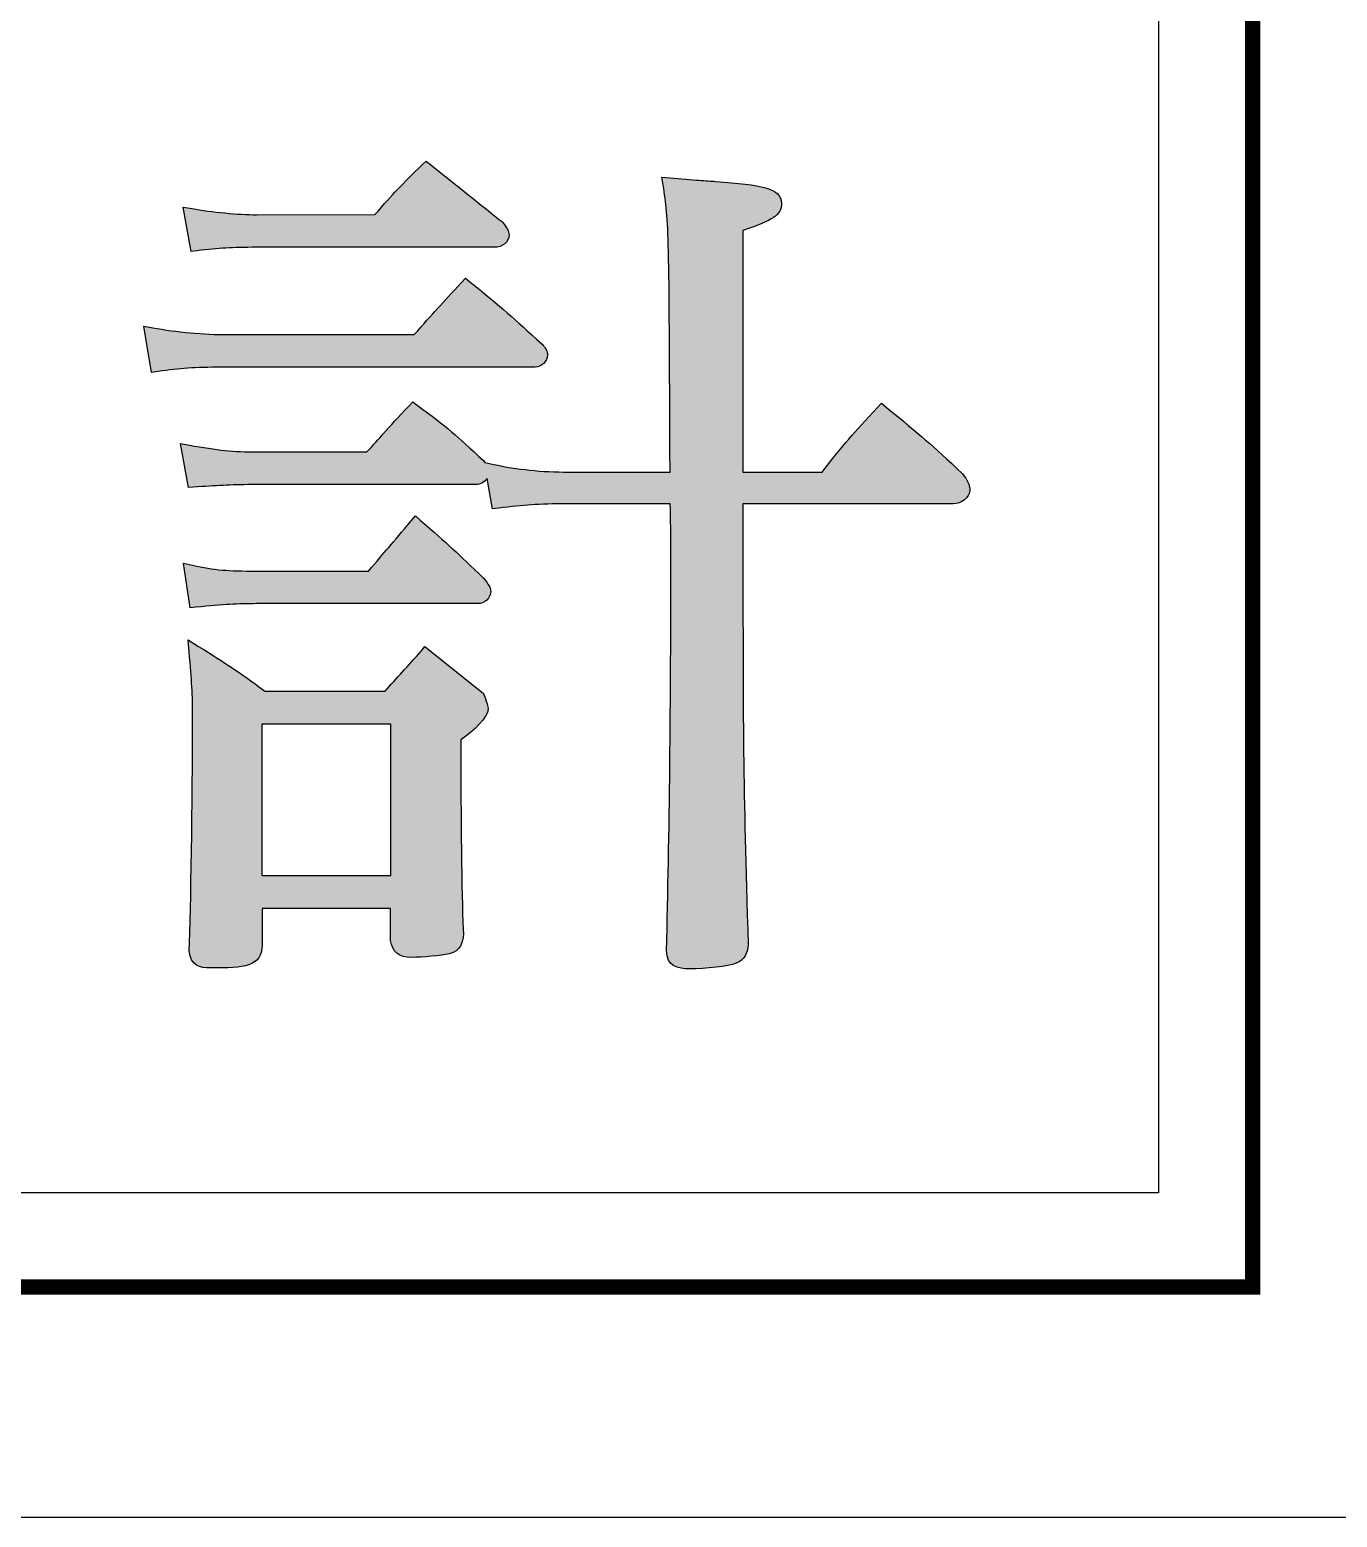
# Paper-space layout 'Layout1' of a CAD drawing. Extents: x -33 to 1767, y -6 to 331.
# Drawn here: x 807.7 to 825.15, y 13.88 to 33.74 of the extents above; entities that cross this region are included whole.
import ezdxf

# ---------------------------------------------------------------- set-up
doc = ezdxf.new("R2010")
doc.units = 0
doc.header["$LTSCALE"] = 10
doc.header["$MEASUREMENT"] = 0
for name, color, linetype in [('P图框', 9, 'Continuous'), ('图框', 7, 'Continuous'), ('平面家具(活动)', 134, 'Continuous')]:
    doc.layers.add(name, color=color, linetype=linetype)
doc.styles.add('PDC DIM', font='PMingLiU-ExtB.ttf', dxfattribs={"width": 0.8})

# ---------------------------------------------------------------- blocks, each defined once
blk = doc.blocks.new('A$C2F647F21')
at = {"layer": 'P图框', "lineweight": -3}
h = blk.add_hatch(color=256, dxfattribs=at)
edge = h.paths.add_edge_path()
edge.add_spline(control_points=[(426.904, 37.299), (426.697, 37.464), (426.562, 37.573), (426.426, 37.682)], knot_values=[13, 13, 13, 13, 14, 14, 14, 14], degree=3, periodic=0)
edge.add_spline(control_points=[(426.426, 37.682), (426.426, 37.682), (426.295, 37.788), (426.163, 37.893)], knot_values=[0, 0, 0, 0, 0.5, 0.5, 0.5, 0.5], degree=3, periodic=0)
edge.add_spline(control_points=[(426.163, 37.893), (426.032, 37.999), (425.9, 38.104), (425.9, 38.104)], knot_values=[0.5, 0.5, 0.5, 0.5, 1, 1, 1, 1], degree=3, periodic=0)
edge.add_spline(control_points=[(425.9, 38.104), (425.9, 38.104), (425.847, 38.054), (425.847, 38.054)], knot_values=[1.00001, 1.00001, 1.00001, 1.00001, 2, 2, 2, 2], degree=3, periodic=0)
edge.add_spline(control_points=[(425.847, 38.054), (425.562, 37.78), (425.474, 37.681), (425.214, 37.388), (425.214, 37.388), (423.637, 37.387), (423.637, 37.387)], knot_values=[2, 2, 2, 2, 3, 3, 3, 4, 4, 4, 4], degree=3, periodic=0)
edge.add_spline(control_points=[(423.637, 37.387), (423.398, 37.387), (423.028, 37.422), (422.776, 37.468)], knot_values=[4, 4, 4, 4, 5, 5, 5, 5], degree=3, periodic=0)
edge.add_spline(control_points=[(422.776, 37.468), (422.776, 37.468), (422.658, 37.489), (422.658, 37.489)], knot_values=[5.00001, 5.00001, 5.00001, 5.00001, 5.99999, 5.99999, 5.99999, 5.99999], degree=3, periodic=0)
edge.add_spline(control_points=[(422.658, 37.489), (422.658, 37.489), (422.658, 37.489), (422.658, 37.489), (422.658, 37.489), (422.684, 37.341), (422.71, 37.193)], knot_values=[5.99999, 5.99999, 5.99999, 5.99999, 6, 6, 6, 6.5, 6.5, 6.5, 6.5], degree=3, periodic=0)
edge.add_spline(control_points=[(422.71, 37.193), (422.736, 37.045), (422.763, 36.897), (422.763, 36.897)], knot_values=[6.5, 6.5, 6.5, 6.5, 7, 7, 7, 7], degree=3, periodic=0)
edge.add_spline(control_points=[(422.763, 36.897), (422.763, 36.897), (422.84, 36.906), (422.84, 36.906)], knot_values=[7.00001, 7.00001, 7.00001, 7.00001, 8, 8, 8, 8], degree=3, periodic=0)
edge.add_spline(control_points=[(422.84, 36.906), (423.146, 36.941), (423.296, 36.952), (423.637, 36.952), (423.637, 36.952), (426.805, 36.952), (426.805, 36.952)], knot_values=[8, 8, 8, 8, 9, 9, 9, 10, 10, 10, 10], degree=3, periodic=0)
edge.add_spline(control_points=[(426.805, 36.952), (426.921, 36.952), (427.005, 37.021), (427.005, 37.117)], knot_values=[10, 10, 10, 10, 11, 11, 11, 11], degree=3, periodic=0)
edge.add_spline(control_points=[(427.005, 37.117), (427.005, 37.167), (426.977, 37.211), (426.917, 37.286)], knot_values=[11, 11, 11, 11, 12, 12, 12, 12], degree=3, periodic=0)
edge.add_spline(control_points=[(426.917, 37.286), (426.917, 37.286), (426.904, 37.299), (426.904, 37.299)], knot_values=[12.00001, 12.00001, 12.00001, 12.00001, 13, 13, 13, 13], degree=3, periodic=0)
edge = h.paths.add_edge_path()
edge.add_spline(control_points=[(427.446, 35.659), (427.053, 36.017), (426.921, 36.137), (426.483, 36.492)], knot_values=[2, 2, 2, 2, 3, 3, 3, 3], degree=3, periodic=0)
edge.add_spline(control_points=[(426.483, 36.492), (426.483, 36.492), (426.423, 36.541), (426.423, 36.541)], knot_values=[3.00001, 3.00001, 3.00001, 3.00001, 3.99999, 3.99999, 3.99999, 3.99999], degree=3, periodic=0)
edge.add_spline(control_points=[(426.423, 36.541), (426.423, 36.541), (426.423, 36.541), (426.423, 36.541), (426.423, 36.541), (426.37, 36.484), (426.37, 36.484)], knot_values=[3.99999, 3.99999, 3.99999, 3.99999, 4, 4, 4, 5, 5, 5, 5], degree=3, periodic=0)
edge.add_spline(control_points=[(426.37, 36.484), (426.097, 36.189), (426.001, 36.08), (425.739, 35.786), (425.739, 35.786), (423.252, 35.786), (423.252, 35.786)], knot_values=[5, 5, 5, 5, 6, 6, 6, 7, 7, 7, 7], degree=3, periodic=0)
edge.add_spline(control_points=[(423.252, 35.786), (422.932, 35.786), (422.566, 35.819), (422.25, 35.878)], knot_values=[7, 7, 7, 7, 8, 8, 8, 8], degree=3, periodic=0)
edge.add_spline(control_points=[(422.25, 35.878), (422.25, 35.878), (422.133, 35.899), (422.133, 35.899)], knot_values=[8.00001, 8.00001, 8.00001, 8.00001, 8.99999, 8.99999, 8.99999, 8.99999], degree=3, periodic=0)
edge.add_spline(control_points=[(422.133, 35.899), (422.133, 35.899), (422.133, 35.899), (422.133, 35.899), (422.133, 35.899), (422.159, 35.745), (422.185, 35.59)], knot_values=[8.99999, 8.99999, 8.99999, 8.99999, 9, 9, 9, 9.5, 9.5, 9.5, 9.5], degree=3, periodic=0)
edge.add_spline(control_points=[(422.185, 35.59), (422.21, 35.436), (422.236, 35.282), (422.236, 35.282)], knot_values=[9.5, 9.5, 9.5, 9.5, 10, 10, 10, 10], degree=3, periodic=0)
edge.add_spline(control_points=[(422.236, 35.282), (422.236, 35.282), (422.317, 35.293), (422.317, 35.293)], knot_values=[10.00001, 10.00001, 10.00001, 10.00001, 11, 11, 11, 11], degree=3, periodic=0)
edge.add_spline(control_points=[(422.317, 35.293), (422.634, 35.338), (422.779, 35.351), (423.193, 35.351), (423.193, 35.351), (424.234, 35.351), (425.274, 35.351)], knot_values=[11, 11, 11, 11, 12, 12, 12, 12.5, 12.5, 12.5, 12.5], degree=3, periodic=0)
edge.add_spline(control_points=[(425.274, 35.351), (426.314, 35.351), (427.354, 35.351), (427.354, 35.351)], knot_values=[12.5, 12.5, 12.5, 12.5, 13, 13, 13, 13], degree=3, periodic=0)
edge.add_spline(control_points=[(427.354, 35.351), (427.436, 35.351), (427.519, 35.434), (427.519, 35.516)], knot_values=[0, 0, 0, 0, 1, 1, 1, 1], degree=3, periodic=0)
edge.add_spline(control_points=[(427.519, 35.516), (427.519, 35.558), (427.491, 35.613), (427.446, 35.659)], knot_values=[1, 1, 1, 1, 2, 2, 2, 2], degree=3, periodic=0)
edge = h.paths.add_edge_path()
edge.add_spline(control_points=[(433.153, 33.716), (433.153, 33.774), (433.12, 33.851), (433.057, 33.928)], knot_values=[42, 42, 42, 42, 43, 43, 43, 43], degree=3, periodic=0)
edge.add_spline(control_points=[(433.057, 33.928), (432.639, 34.323), (432.5, 34.439), (432.036, 34.82)], knot_values=[0, 0, 0, 0, 1, 1, 1, 1], degree=3, periodic=0)
edge.add_spline(control_points=[(432.036, 34.82), (432.036, 34.82), (431.975, 34.87), (431.975, 34.87)], knot_values=[1.00001, 1.00001, 1.00001, 1.00001, 1.99999, 1.99999, 1.99999, 1.99999], degree=3, periodic=0)
edge.add_spline(control_points=[(431.975, 34.87), (431.975, 34.87), (431.975, 34.87), (431.975, 34.87), (431.975, 34.87), (431.922, 34.813), (431.922, 34.813)], knot_values=[1.99999, 1.99999, 1.99999, 1.99999, 2, 2, 2, 3, 3, 3, 3], degree=3, periodic=0)
edge.add_spline(control_points=[(431.922, 34.813), (431.591, 34.459), (431.475, 34.333), (431.182, 33.951), (431.182, 33.951), (430.918, 33.951), (430.654, 33.951)], knot_values=[3, 3, 3, 3, 4, 4, 4, 4.5, 4.5, 4.5, 4.5], degree=3, periodic=0)
edge.add_spline(control_points=[(430.654, 33.951), (430.39, 33.951), (430.126, 33.951), (430.126, 33.951), (430.126, 33.951), (430.126, 37.175), (430.126, 37.175)], knot_values=[4.5, 4.5, 4.5, 4.5, 5, 5, 5, 6, 6, 6, 6], degree=3, periodic=0)
edge.add_spline(control_points=[(430.126, 37.175), (430.532, 37.322), (430.64, 37.374), (430.64, 37.538)], knot_values=[6, 6, 6, 6, 7, 7, 7, 7], degree=3, periodic=0)
edge.add_spline(control_points=[(430.64, 37.538), (430.64, 37.743), (430.371, 37.785), (429.758, 37.831)], knot_values=[7, 7, 7, 7, 8, 8, 8, 8], degree=3, periodic=0)
edge.add_spline(control_points=[(429.758, 37.831), (429.702, 37.836), (429.629, 37.841), (429.543, 37.847)], knot_values=[8, 8, 8, 8, 9, 9, 9, 9], degree=3, periodic=0)
edge.add_spline(control_points=[(429.543, 37.847), (429.433, 37.855), (429.301, 37.865), (429.15, 37.878)], knot_values=[9, 9, 9, 9, 10, 10, 10, 10], degree=3, periodic=0)
edge.add_spline(control_points=[(429.15, 37.878), (429.15, 37.878), (429.043, 37.887), (429.043, 37.887)], knot_values=[10.00001, 10.00001, 10.00001, 10.00001, 10.99999, 10.99999, 10.99999, 10.99999], degree=3, periodic=0)
edge.add_spline(control_points=[(429.043, 37.887), (429.043, 37.887), (429.043, 37.887), (429.043, 37.887), (429.043, 37.887), (429.061, 37.782), (429.061, 37.782)], knot_values=[10.99999, 10.99999, 10.99999, 10.99999, 11, 11, 11, 12, 12, 12, 12], degree=3, periodic=0)
edge.add_spline(control_points=[(429.061, 37.782), (429.141, 37.29), (429.141, 37.162), (429.153, 33.951), (429.153, 33.951), (427.799, 33.951), (427.799, 33.951)], knot_values=[12, 12, 12, 12, 13, 13, 13, 14, 14, 14, 14], degree=3, periodic=0)
edge.add_spline(control_points=[(427.799, 33.951), (427.449, 33.951), (427.103, 33.986), (426.8, 34.054)], knot_values=[14, 14, 14, 14, 15, 15, 15, 15], degree=3, periodic=0)
edge.add_spline(control_points=[(426.8, 34.054), (426.8, 34.054), (426.684, 34.08), (426.684, 34.08)], knot_values=[15.00001, 15.00001, 15.00001, 15.00001, 16, 16, 16, 16], degree=3, periodic=0)
edge.add_spline(control_points=[(426.684, 34.08), (426.678, 34.088), (426.671, 34.096), (426.663, 34.104)], knot_values=[16, 16, 16, 16, 17, 17, 17, 17], degree=3, periodic=0)
edge.add_spline(control_points=[(426.663, 34.104), (426.304, 34.439), (426.183, 34.549), (425.779, 34.846)], knot_values=[17, 17, 17, 17, 18, 18, 18, 18], degree=3, periodic=0)
edge.add_spline(control_points=[(425.779, 34.846), (425.779, 34.846), (425.72, 34.89), (425.72, 34.89)], knot_values=[18.00001, 18.00001, 18.00001, 18.00001, 18.99999, 18.99999, 18.99999, 18.99999], degree=3, periodic=0)
edge.add_spline(control_points=[(425.72, 34.89), (425.72, 34.89), (425.72, 34.89), (425.72, 34.89), (425.72, 34.89), (425.67, 34.837), (425.67, 34.837)], knot_values=[18.99999, 18.99999, 18.99999, 18.99999, 19, 19, 19, 20, 20, 20, 20], degree=3, periodic=0)
edge.add_spline(control_points=[(425.67, 34.837), (425.515, 34.675), (425.428, 34.577), (425.327, 34.463)], knot_values=[20, 20, 20, 20, 21, 21, 21, 21], degree=3, periodic=0)
edge.add_spline(control_points=[(425.327, 34.463), (425.266, 34.394), (425.199, 34.319), (425.109, 34.22), (425.109, 34.22), (423.637, 34.22), (423.637, 34.22)], knot_values=[21, 21, 21, 21, 22, 22, 22, 23, 23, 23, 23], degree=3, periodic=0)
edge.add_spline(control_points=[(423.637, 34.22), (423.334, 34.22), (423.108, 34.243), (422.741, 34.312)], knot_values=[23, 23, 23, 23, 24, 24, 24, 24], degree=3, periodic=0)
edge.add_spline(control_points=[(422.741, 34.312), (422.741, 34.312), (422.623, 34.334), (422.623, 34.334)], knot_values=[24.00001, 24.00001, 24.00001, 24.00001, 24.99999, 24.99999, 24.99999, 24.99999], degree=3, periodic=0)
edge.add_spline(control_points=[(422.623, 34.334), (422.623, 34.334), (422.623, 34.334), (422.623, 34.334), (422.623, 34.334), (422.649, 34.187), (422.675, 34.039)], knot_values=[24.99999, 24.99999, 24.99999, 24.99999, 25, 25, 25, 25.5, 25.5, 25.5, 25.5], degree=3, periodic=0)
edge.add_spline(control_points=[(422.675, 34.039), (422.701, 33.892), (422.727, 33.744), (422.727, 33.744)], knot_values=[25.5, 25.5, 25.5, 25.5, 26, 26, 26, 26], degree=3, periodic=0)
edge.add_spline(control_points=[(422.727, 33.744), (422.727, 33.744), (422.848, 33.753), (422.848, 33.753)], knot_values=[26.00001, 26.00001, 26.00001, 26.00001, 27, 27, 27, 27], degree=3, periodic=0)
edge.add_spline(control_points=[(422.848, 33.753), (423.153, 33.774), (423.306, 33.784), (423.637, 33.784), (423.637, 33.784), (426.56, 33.784), (426.56, 33.784)], knot_values=[27, 27, 27, 27, 28, 28, 28, 29, 29, 29, 29], degree=3, periodic=0)
edge.add_spline(control_points=[(426.56, 33.784), (426.625, 33.784), (426.684, 33.819), (426.715, 33.867), (426.715, 33.867), (426.732, 33.765), (426.749, 33.663)], knot_values=[29, 29, 29, 29, 30, 30, 30, 30.5, 30.5, 30.5, 30.5], degree=3, periodic=0)
edge.add_spline(control_points=[(426.749, 33.663), (426.766, 33.561), (426.783, 33.459), (426.783, 33.459)], knot_values=[30.5, 30.5, 30.5, 30.5, 31, 31, 31, 31], degree=3, periodic=0)
edge.add_spline(control_points=[(426.783, 33.459), (426.783, 33.459), (426.862, 33.469), (426.862, 33.469)], knot_values=[31.00001, 31.00001, 31.00001, 31.00001, 32, 32, 32, 32], degree=3, periodic=0)
edge.add_spline(control_points=[(426.862, 33.469), (427.22, 33.515), (427.368, 33.527), (427.799, 33.527), (427.799, 33.527), (429.156, 33.527), (429.156, 33.527)], knot_values=[32, 32, 32, 32, 33, 33, 33, 34, 34, 34, 34], degree=3, periodic=0)
edge.add_spline(control_points=[(429.156, 33.527), (429.162, 33.329), (429.165, 33.102), (429.165, 32.851)], knot_values=[34, 34, 34, 34, 35, 35, 35, 35], degree=3, periodic=0)
edge.add_spline(control_points=[(429.165, 32.851), (429.165, 30.899), (429.145, 29.073), (429.106, 27.567)], knot_values=[35, 35, 35, 35, 36, 36, 36, 36], degree=3, periodic=0)
edge.add_spline(control_points=[(429.106, 27.567), (429.106, 27.35), (429.261, 27.321), (429.412, 27.321)], knot_values=[36, 36, 36, 36, 37, 37, 37, 37], degree=3, periodic=0)
edge.add_spline(control_points=[(429.412, 27.321), (429.624, 27.321), (429.938, 27.353), (430.034, 27.395)], knot_values=[37, 37, 37, 37, 38, 38, 38, 38], degree=3, periodic=0)
edge.add_spline(control_points=[(430.034, 27.395), (430.155, 27.436), (430.183, 27.531), (430.196, 27.64)], knot_values=[38, 38, 38, 38, 39, 39, 39, 39], degree=3, periodic=0)
edge.add_spline(control_points=[(430.196, 27.64), (430.127, 29.887), (430.126, 30.32), (430.126, 33.527), (430.126, 33.527), (432.93, 33.527), (432.93, 33.527)], knot_values=[39, 39, 39, 39, 40, 40, 40, 41, 41, 41, 41], degree=3, periodic=0)
edge.add_spline(control_points=[(432.93, 33.527), (433.038, 33.527), (433.153, 33.603), (433.153, 33.716)], knot_values=[41, 41, 41, 41, 42, 42, 42, 42], degree=3, periodic=0)
edge = h.paths.add_edge_path(flags=17)
edge.add_spline(control_points=[(426.664, 32.536), (426.313, 32.875), (426.199, 32.979), (425.819, 33.311)], knot_values=[13, 13, 13, 13, 14, 14, 14, 14], degree=3, periodic=0)
edge.add_spline(control_points=[(425.819, 33.311), (425.819, 33.311), (425.756, 33.366), (425.756, 33.366)], knot_values=[0.00001, 0.00001, 0.00001, 0.00001, 0.99999, 0.99999, 0.99999, 0.99999], degree=3, periodic=0)
edge.add_spline(control_points=[(425.756, 33.366), (425.756, 33.366), (425.756, 33.366), (425.756, 33.366), (425.756, 33.366), (425.701, 33.302), (425.701, 33.302)], knot_values=[0.99999, 0.99999, 0.99999, 0.99999, 1, 1, 1, 2, 2, 2, 2], degree=3, periodic=0)
edge.add_spline(control_points=[(425.701, 33.302), (425.571, 33.147), (425.485, 33.047), (425.399, 32.946)], knot_values=[2, 2, 2, 2, 3, 3, 3, 3], degree=3, periodic=0)
edge.add_spline(control_points=[(425.399, 32.946), (425.321, 32.855), (425.243, 32.763), (425.13, 32.63), (425.13, 32.63), (423.637, 32.63), (423.637, 32.63)], knot_values=[3, 3, 3, 3, 4, 4, 4, 5, 5, 5, 5], degree=3, periodic=0)
edge.add_spline(control_points=[(423.637, 32.63), (423.253, 32.63), (423.075, 32.641), (422.779, 32.71)], knot_values=[5, 5, 5, 5, 6, 6, 6, 6], degree=3, periodic=0)
edge.add_spline(control_points=[(422.779, 32.71), (422.779, 32.71), (422.661, 32.737), (422.661, 32.737)], knot_values=[6.00001, 6.00001, 6.00001, 6.00001, 6.99999, 6.99999, 6.99999, 6.99999], degree=3, periodic=0)
edge.add_spline(control_points=[(422.661, 32.737), (422.661, 32.737), (422.661, 32.737), (422.661, 32.737), (422.661, 32.737), (422.683, 32.588), (422.705, 32.439)], knot_values=[6.99999, 6.99999, 6.99999, 6.99999, 7, 7, 7, 7.5, 7.5, 7.5, 7.5], degree=3, periodic=0)
edge.add_spline(control_points=[(422.705, 32.439), (422.727, 32.29), (422.748, 32.141), (422.748, 32.141)], knot_values=[7.5, 7.5, 7.5, 7.5, 8, 8, 8, 8], degree=3, periodic=0)
edge.add_spline(control_points=[(422.748, 32.141), (422.748, 32.141), (422.827, 32.148), (422.827, 32.148)], knot_values=[8.00001, 8.00001, 8.00001, 8.00001, 9, 9, 9, 9], degree=3, periodic=0)
edge.add_spline(control_points=[(422.827, 32.148), (423.199, 32.184), (423.381, 32.195), (423.637, 32.195), (423.637, 32.195), (426.583, 32.195), (426.583, 32.195)], knot_values=[9, 9, 9, 9, 10, 10, 10, 11, 11, 11, 11], degree=3, periodic=0)
edge.add_spline(control_points=[(426.583, 32.195), (426.679, 32.195), (426.76, 32.27), (426.76, 32.36)], knot_values=[11, 11, 11, 11, 12, 12, 12, 12], degree=3, periodic=0)
edge.add_spline(control_points=[(426.76, 32.36), (426.76, 32.409), (426.731, 32.454), (426.664, 32.536)], knot_values=[12, 12, 12, 12, 13, 13, 13, 13], degree=3, periodic=0)
edge = h.paths.add_edge_path(flags=17)
edge.add_spline(control_points=[(426.362, 30.377), (426.535, 30.501), (426.725, 30.667), (426.725, 30.793)], knot_values=[22, 22, 22, 22, 23, 23, 23, 23], degree=3, periodic=0)
edge.add_spline(control_points=[(426.725, 30.793), (426.725, 30.825), (426.715, 30.852), (426.705, 30.878)], knot_values=[23, 23, 23, 23, 24, 24, 24, 24], degree=3, periodic=0)
edge.add_spline(control_points=[(426.699, 30.895), (426.697, 30.91), (426.691, 30.924), (426.685, 30.94)], knot_values=[0, 0, 0, 0, 1, 1, 1, 1], degree=3, periodic=0)
edge.add_spline(control_points=[(426.685, 30.94), (426.685, 30.94), (426.666, 30.995), (426.666, 30.995)], knot_values=[1.00001, 1.00001, 1.00001, 1.00001, 1.99999, 1.99999, 1.99999, 1.99999], degree=3, periodic=0)
edge.add_spline(control_points=[(426.666, 30.995), (426.666, 30.995), (426.666, 30.995), (426.666, 30.995), (426.666, 30.995), (426.47, 31.152), (426.274, 31.308)], knot_values=[1.99999, 1.99999, 1.99999, 1.99999, 2, 2, 2, 2.5, 2.5, 2.5, 2.5], degree=3, periodic=0)
edge.add_spline(control_points=[(426.274, 31.308), (426.079, 31.465), (425.883, 31.621), (425.883, 31.621)], knot_values=[2.5, 2.5, 2.5, 2.5, 3, 3, 3, 3], degree=3, periodic=0)
edge.add_spline(control_points=[(425.883, 31.621), (425.883, 31.621), (425.831, 31.561), (425.831, 31.561)], knot_values=[3.00001, 3.00001, 3.00001, 3.00001, 4, 4, 4, 4], degree=3, periodic=0)
edge.add_spline(control_points=[(425.831, 31.561), (425.749, 31.468), (425.665, 31.375), (425.58, 31.282)], knot_values=[4, 4, 4, 4, 5, 5, 5, 5], degree=3, periodic=0)
edge.add_spline(control_points=[(425.58, 31.282), (425.504, 31.197), (425.427, 31.113), (425.353, 31.029), (425.353, 31.029), (423.746, 31.029), (423.746, 31.029)], knot_values=[5, 5, 5, 5, 6, 6, 6, 7, 7, 7, 7], degree=3, periodic=0)
edge.add_spline(control_points=[(423.746, 31.029), (423.371, 31.301), (423.248, 31.386), (422.863, 31.624)], knot_values=[7, 7, 7, 7, 8, 8, 8, 8], degree=3, periodic=0)
edge.add_spline(control_points=[(422.863, 31.624), (422.863, 31.624), (422.722, 31.711), (422.722, 31.711)], knot_values=[8.00001, 8.00001, 8.00001, 8.00001, 8.99999, 8.99999, 8.99999, 8.99999], degree=3, periodic=0)
edge.add_spline(control_points=[(422.722, 31.711), (422.722, 31.711), (422.736, 31.546), (422.736, 31.546)], knot_values=[9.00001, 9.00001, 9.00001, 9.00001, 10, 10, 10, 10], degree=3, periodic=0)
edge.add_spline(control_points=[(422.736, 31.546), (422.771, 31.155), (422.783, 31.002), (422.783, 30.665)], knot_values=[10, 10, 10, 10, 11, 11, 11, 11], degree=3, periodic=0)
edge.add_spline(control_points=[(422.783, 30.665), (422.783, 29.529), (422.758, 28.123), (422.736, 27.559)], knot_values=[11, 11, 11, 11, 12, 12, 12, 12], degree=3, periodic=0)
edge.add_spline(control_points=[(422.736, 27.559), (422.756, 27.36), (422.884, 27.332), (423.018, 27.332)], knot_values=[12, 12, 12, 12, 13, 13, 13, 13], degree=3, periodic=0)
edge.add_spline(control_points=[(423.018, 27.332), (423.472, 27.332), (423.709, 27.346), (423.709, 27.637), (423.709, 27.637), (423.709, 27.76), (423.709, 27.882)], knot_values=[13, 13, 13, 13, 14, 14, 14, 14.5, 14.5, 14.5, 14.5], degree=3, periodic=0)
edge.add_spline(control_points=[(423.709, 27.882), (423.709, 28.005), (423.709, 28.127), (423.709, 28.127), (423.709, 28.127), (424.138, 28.127), (424.567, 28.127)], knot_values=[14.5, 14.5, 14.5, 14.5, 15, 15, 15, 15.5, 15.5, 15.5, 15.5], degree=3, periodic=0)
edge.add_spline(control_points=[(424.567, 28.127), (424.996, 28.127), (425.425, 28.127), (425.425, 28.127), (425.425, 28.127), (425.425, 27.698), (425.425, 27.698)], knot_values=[15.5, 15.5, 15.5, 15.5, 16, 16, 16, 17, 17, 17, 17], degree=3, periodic=0)
edge.add_spline(control_points=[(425.425, 27.698), (425.442, 27.549), (425.536, 27.473), (425.706, 27.473)], knot_values=[17, 17, 17, 17, 18, 18, 18, 18], degree=3, periodic=0)
edge.add_spline(control_points=[(425.706, 27.473), (425.842, 27.473), (426.1, 27.495), (426.205, 27.522)], knot_values=[18, 18, 18, 18, 19, 19, 19, 19], degree=3, periodic=0)
edge.add_spline(control_points=[(426.205, 27.522), (426.361, 27.56), (426.386, 27.669), (426.397, 27.783)], knot_values=[19, 19, 19, 19, 20, 20, 20, 20], degree=3, periodic=0)
edge.add_spline(control_points=[(426.397, 27.783), (426.374, 28.138), (426.362, 29.213), (426.362, 30.092)], knot_values=[20, 20, 20, 20, 21, 21, 21, 21], degree=3, periodic=0)
edge.add_spline(control_points=[(426.362, 30.092), (426.362, 30.092), (426.362, 30.377), (426.362, 30.377)], knot_values=[21.00001, 21.00001, 21.00001, 21.00001, 22, 22, 22, 22], degree=3, periodic=0)
h.paths.add_polyline_path([(425.424, 30.593), (425.424, 28.562), (423.709, 28.562), (423.709, 30.593)], flags=16)
for points in [[(436.927, 23.073), (403.902, 23.073), (403.902, 56.098), (436.927, 56.098), (436.927, 23.073)], [(435.669, 24.331), (405.159, 24.331), (405.159, 54.84), (435.669, 54.84), (435.669, 24.331)], [(425.424, 30.593), (425.424, 28.562), (423.709, 28.562), (423.709, 30.593), (425.424, 30.593)]]:
    blk.add_lwpolyline(points, dxfattribs=at)
for points, knots in [([(426.426, 37.682), (426.426, 37.682), (425.9, 38.104), (425.9, 38.104), (425.9, 38.104), (425.847, 38.054), (425.847, 38.054), (425.562, 37.78), (425.474, 37.681), (425.214, 37.388), (425.214, 37.388), (423.637, 37.387), (423.637, 37.387), (423.398, 37.387), (423.028, 37.422), (422.776, 37.468), (422.776, 37.468), (422.658, 37.489), (422.658, 37.489), (422.658, 37.489), (422.763, 36.897), (422.763, 36.897), (422.763, 36.897), (422.84, 36.906), (422.84, 36.906), (423.146, 36.941), (423.296, 36.952), (423.637, 36.952), (423.637, 36.952), (426.805, 36.952), (426.805, 36.952), (426.921, 36.952), (427.005, 37.021), (427.005, 37.117), (427.005, 37.167), (426.977, 37.211), (426.917, 37.286), (426.917, 37.286), (426.904, 37.299), (426.904, 37.299), (426.697, 37.464), (426.562, 37.573), (426.426, 37.682)], [0, 0, 0, 0, 1, 1, 1, 2, 2, 2, 3, 3, 3, 4, 4, 4, 5, 5, 5, 6, 6, 6, 7, 7, 7, 8, 8, 8, 9, 9, 9, 10, 10, 10, 11, 11, 11, 12, 12, 12, 13, 13, 13, 14, 14, 14, 14]), ([(433.057, 33.928), (432.639, 34.323), (432.5, 34.439), (432.036, 34.82), (432.036, 34.82), (431.975, 34.87), (431.975, 34.87), (431.975, 34.87), (431.922, 34.813), (431.922, 34.813), (431.591, 34.459), (431.475, 34.333), (431.182, 33.951), (431.182, 33.951), (430.126, 33.951), (430.126, 33.951), (430.126, 33.951), (430.126, 37.175), (430.126, 37.175), (430.532, 37.322), (430.64, 37.374), (430.64, 37.538), (430.64, 37.743), (430.371, 37.785), (429.758, 37.831), (429.702, 37.836), (429.629, 37.841), (429.543, 37.847), (429.433, 37.855), (429.301, 37.865), (429.15, 37.878), (429.15, 37.878), (429.043, 37.887), (429.043, 37.887), (429.043, 37.887), (429.061, 37.782), (429.061, 37.782), (429.141, 37.29), (429.141, 37.162), (429.153, 33.951), (429.153, 33.951), (427.799, 33.951), (427.799, 33.951), (427.449, 33.951), (427.103, 33.986), (426.8, 34.054), (426.8, 34.054), (426.684, 34.08), (426.684, 34.08), (426.678, 34.088), (426.671, 34.096), (426.663, 34.104), (426.304, 34.439), (426.183, 34.549), (425.779, 34.846), (425.779, 34.846), (425.72, 34.89), (425.72, 34.89), (425.72, 34.89), (425.67, 34.837), (425.67, 34.837), (425.515, 34.675), (425.428, 34.577), (425.327, 34.463), (425.266, 34.394), (425.199, 34.319), (425.109, 34.22), (425.109, 34.22), (423.637, 34.22), (423.637, 34.22), (423.334, 34.22), (423.108, 34.243), (422.741, 34.312), (422.741, 34.312), (422.623, 34.334), (422.623, 34.334), (422.623, 34.334), (422.727, 33.744), (422.727, 33.744), (422.727, 33.744), (422.848, 33.753), (422.848, 33.753), (423.153, 33.774), (423.306, 33.784), (423.637, 33.784), (423.637, 33.784), (426.56, 33.784), (426.56, 33.784), (426.625, 33.784), (426.684, 33.819), (426.715, 33.867), (426.715, 33.867), (426.783, 33.459), (426.783, 33.459), (426.783, 33.459), (426.862, 33.469), (426.862, 33.469), (427.22, 33.515), (427.368, 33.527), (427.799, 33.527), (427.799, 33.527), (429.156, 33.527), (429.156, 33.527), (429.162, 33.329), (429.165, 33.102), (429.165, 32.851), (429.165, 30.899), (429.145, 29.073), (429.106, 27.567), (429.106, 27.35), (429.261, 27.321), (429.412, 27.321), (429.624, 27.321), (429.938, 27.353), (430.034, 27.395), (430.155, 27.436), (430.183, 27.531), (430.196, 27.64), (430.127, 29.887), (430.126, 30.32), (430.126, 33.527), (430.126, 33.527), (432.93, 33.527), (432.93, 33.527), (433.038, 33.527), (433.153, 33.603), (433.153, 33.716), (433.153, 33.774), (433.12, 33.851), (433.057, 33.928)], [0, 0, 0, 0, 1, 1, 1, 2, 2, 2, 3, 3, 3, 4, 4, 4, 5, 5, 5, 6, 6, 6, 7, 7, 7, 8, 8, 8, 9, 9, 9, 10, 10, 10, 11, 11, 11, 12, 12, 12, 13, 13, 13, 14, 14, 14, 15, 15, 15, 16, 16, 16, 17, 17, 17, 18, 18, 18, 19, 19, 19, 20, 20, 20, 21, 21, 21, 22, 22, 22, 23, 23, 23, 24, 24, 24, 25, 25, 25, 26, 26, 26, 27, 27, 27, 28, 28, 28, 29, 29, 29, 30, 30, 30, 31, 31, 31, 32, 32, 32, 33, 33, 33, 34, 34, 34, 35, 35, 35, 36, 36, 36, 37, 37, 37, 38, 38, 38, 39, 39, 39, 40, 40, 40, 41, 41, 41, 42, 42, 42, 43, 43, 43, 43]), ([(427.354, 35.351), (427.436, 35.351), (427.519, 35.434), (427.519, 35.516), (427.519, 35.558), (427.491, 35.613), (427.446, 35.659), (427.053, 36.017), (426.921, 36.137), (426.483, 36.492), (426.483, 36.492), (426.423, 36.541), (426.423, 36.541), (426.423, 36.541), (426.37, 36.484), (426.37, 36.484), (426.097, 36.189), (426.001, 36.08), (425.739, 35.786), (425.739, 35.786), (423.252, 35.786), (423.252, 35.786), (422.932, 35.786), (422.566, 35.819), (422.25, 35.878), (422.25, 35.878), (422.133, 35.899), (422.133, 35.899), (422.133, 35.899), (422.236, 35.282), (422.236, 35.282), (422.236, 35.282), (422.317, 35.293), (422.317, 35.293), (422.634, 35.338), (422.779, 35.351), (423.193, 35.351), (423.193, 35.351), (427.354, 35.351), (427.354, 35.351)], [0, 0, 0, 0, 1, 1, 1, 2, 2, 2, 3, 3, 3, 4, 4, 4, 5, 5, 5, 6, 6, 6, 7, 7, 7, 8, 8, 8, 9, 9, 9, 10, 10, 10, 11, 11, 11, 12, 12, 12, 13, 13, 13, 13]), ([(425.819, 33.311), (425.819, 33.311), (425.756, 33.366), (425.756, 33.366), (425.756, 33.366), (425.701, 33.302), (425.701, 33.302), (425.571, 33.147), (425.485, 33.047), (425.399, 32.946), (425.321, 32.855), (425.243, 32.763), (425.13, 32.63), (425.13, 32.63), (423.637, 32.63), (423.637, 32.63), (423.253, 32.63), (423.075, 32.641), (422.779, 32.71), (422.779, 32.71), (422.661, 32.737), (422.661, 32.737), (422.661, 32.737), (422.748, 32.141), (422.748, 32.141), (422.748, 32.141), (422.827, 32.148), (422.827, 32.148), (423.199, 32.184), (423.381, 32.195), (423.637, 32.195), (423.637, 32.195), (426.583, 32.195), (426.583, 32.195), (426.679, 32.195), (426.76, 32.27), (426.76, 32.36), (426.76, 32.409), (426.731, 32.454), (426.664, 32.536), (426.313, 32.875), (426.199, 32.979), (425.819, 33.311)], [0, 0, 0, 0, 1, 1, 1, 2, 2, 2, 3, 3, 3, 4, 4, 4, 5, 5, 5, 6, 6, 6, 7, 7, 7, 8, 8, 8, 9, 9, 9, 10, 10, 10, 11, 11, 11, 12, 12, 12, 13, 13, 13, 14, 14, 14, 14]), ([(426.699, 30.895), (426.697, 30.91), (426.691, 30.924), (426.685, 30.94), (426.685, 30.94), (426.666, 30.995), (426.666, 30.995), (426.666, 30.995), (425.883, 31.621), (425.883, 31.621), (425.883, 31.621), (425.831, 31.561), (425.831, 31.561), (425.749, 31.468), (425.665, 31.375), (425.58, 31.282), (425.504, 31.197), (425.427, 31.113), (425.353, 31.029), (425.353, 31.029), (423.746, 31.029), (423.746, 31.029), (423.371, 31.301), (423.248, 31.386), (422.863, 31.624), (422.863, 31.624), (422.722, 31.711), (422.722, 31.711), (422.722, 31.711), (422.736, 31.546), (422.736, 31.546), (422.771, 31.155), (422.783, 31.002), (422.783, 30.665), (422.783, 29.529), (422.758, 28.123), (422.736, 27.559), (422.756, 27.36), (422.884, 27.332), (423.018, 27.332), (423.472, 27.332), (423.709, 27.346), (423.709, 27.637), (423.709, 27.637), (423.709, 28.127), (423.709, 28.127), (423.709, 28.127), (425.425, 28.127), (425.425, 28.127), (425.425, 28.127), (425.425, 27.698), (425.425, 27.698), (425.442, 27.549), (425.536, 27.473), (425.706, 27.473), (425.842, 27.473), (426.1, 27.495), (426.205, 27.522), (426.361, 27.56), (426.386, 27.669), (426.397, 27.783), (426.374, 28.138), (426.362, 29.213), (426.362, 30.092), (426.362, 30.092), (426.362, 30.377), (426.362, 30.377), (426.535, 30.501), (426.725, 30.667), (426.725, 30.793), (426.725, 30.825), (426.715, 30.852), (426.705, 30.878), (426.705, 30.878), (426.699, 30.895), (426.699, 30.895)], [0, 0, 0, 0, 1, 1, 1, 2, 2, 2, 3, 3, 3, 4, 4, 4, 5, 5, 5, 6, 6, 6, 7, 7, 7, 8, 8, 8, 9, 9, 9, 10, 10, 10, 11, 11, 11, 12, 12, 12, 13, 13, 13, 14, 14, 14, 15, 15, 15, 16, 16, 16, 17, 17, 17, 18, 18, 18, 19, 19, 19, 20, 20, 20, 21, 21, 21, 22, 22, 22, 23, 23, 23, 24, 24, 24, 25, 25, 25, 25])]:
    blk.add_open_spline(points, degree=3, knots=knots, dxfattribs=at)
at = {"layer": '图框'}
for points in [[(440, 20), (439.997, 316.972), (19.997, 316.972), (20, 20)], [(436.927, 23.073), (36.605, 23.073), (36.602, 313.899), (436.923, 313.899)]]:
    blk.add_lwpolyline(points, close=True, dxfattribs=at)
at = {"layer": '图框', "const_width": 0.203}
blk.add_lwpolyline([(403.873, 313.899), (436.923, 313.899), (436.927, 23.073), (403.876, 23.073)], close=True, dxfattribs=at)
at = {"layer": '图框', "style": 'PDC DIM'}
for tag, p, height in [('CLIENT', (411.998, 222.799), 2.828), ('PROJECT', (405.4, 206.439), 2.828), ('SCALE', (420.59, 145.407), 2.121), ('DATE', (420.59, 135.261), 2.121), ('DRAWINGTITLE', (405.705, 114.292), 2.828), ('SHEETNO', (411.051, 86.09), 2.828)]:
    blk.add_attdef(tag, p, '', height=height, dxfattribs=at)

psp = doc.layouts.get("Layout1")

# ---------------------------------------------------------------- block references
at = {"layer": '平面家具(活动)', "linetype": 'ByBlock'}
psp.add_blockref('A$C2F647F21', (387.091, -6.116), dxfattribs=at)

doc.saveas('drawing.dxf')
